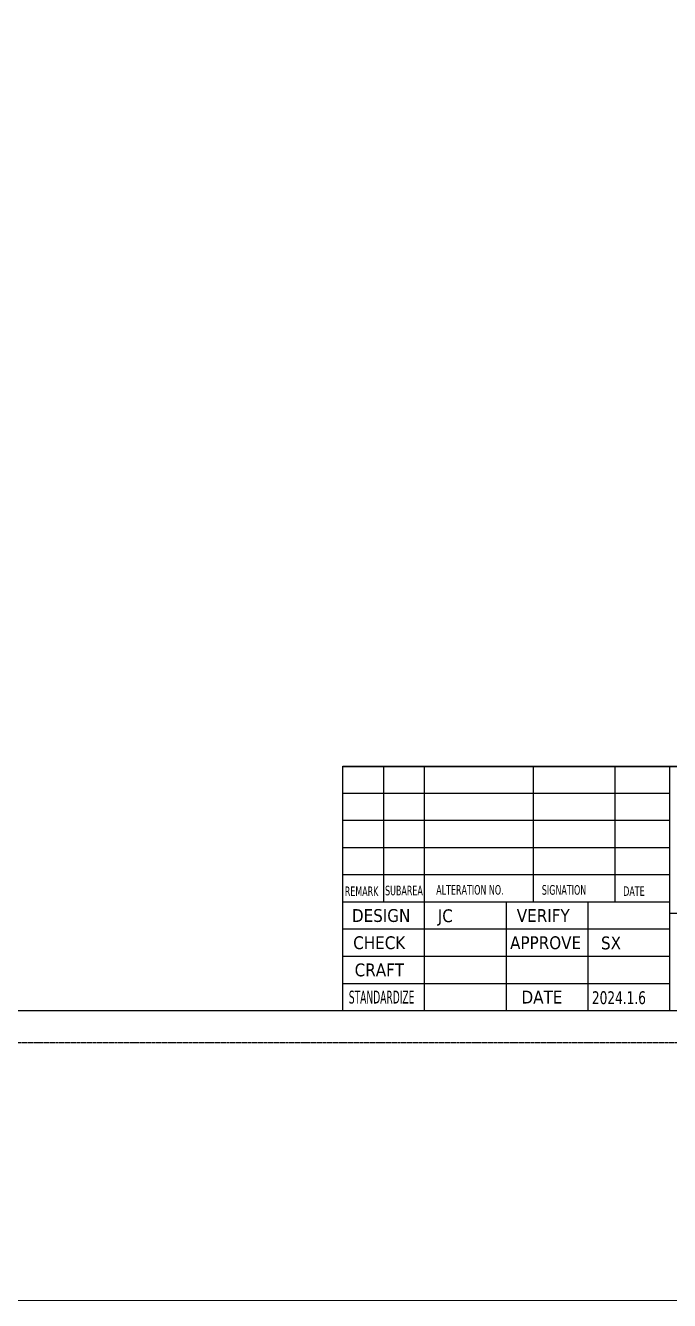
# Model space of a CAD drawing. Extents: x 4438 to 384502, y -178203 to -21188.
# Drawn here: x 382402 to 383204, y -178203 to -176614 of the extents above; entities that cross this region are included whole.
import ezdxf

# ---------------------------------------------------------------- set-up
doc = ezdxf.new("R2010")
doc.units = 0
doc.header["$LTSCALE"] = 8
doc.header["$MEASUREMENT"] = 0
doc.linetypes.add('HIDDEN', pattern=[0.375, 0.25, -0.125])
doc.layers.get('0').update_dxf_attribs({"linetype": 'CONTINUOUS'})
doc.layers.add('PL', color=5, linetype='CONTINUOUS')
doc.layers.add('细', color=7, linetype='CONTINUOUS', lineweight=20)
doc.layers.add('铁心', color=3, linetype='CONTINUOUS', lineweight=0)
doc.styles.add('Tahoma_txtstyle_30.40_0_0', font='tahoma.ttf')

msp = doc.modelspace()

# ---------------------------------------------------------------- linework, layer by layer
at = {"color": 7, "linetype": 'Continuous'}
for p, q in [((382797.464, -177537.444), (384017.368, -177537.444)), ((382797.504, -177536.961), (384017.408, -177536.961)), ((382797.504, -177841.937), (382797.504, -177536.961)), ((382848.333, -177706.392), (382848.333, -177536.961)), ((382899.162, -177841.937), (382899.162, -177536.961)), ((383034.707, -177706.392), (383034.707, -177536.961)), ((383136.366, -177706.392), (383136.366, -177536.961)), ((383204.138, -177536.961), (383204.138, -177841.937)), ((383204.138, -177570.847), (382797.504, -177570.847)), ((383204.138, -177604.733), (382797.504, -177604.733)), ((383204.138, -177638.619), (382797.504, -177638.619)), ((383204.138, -177672.505), (382797.504, -177672.505)), ((383204.138, -177706.392), (382797.504, -177706.392)), ((383000.821, -177706.392), (383000.821, -177841.937)), ((383102.48, -177706.392), (383102.48, -177841.937)), ((383204.138, -177719.946), (384017.408, -177719.946)), ((383204.138, -177740.278), (382797.504, -177740.278)), ((383204.138, -177774.164), (382797.504, -177774.164)), ((383204.138, -177808.05), (382797.504, -177808.05))]:
    msp.add_line(p, q, dxfattribs=at)
at = {"color": 7}
msp.add_lwpolyline([(380904.027, -175331.182), (384017.372, -175331.182), (384017.372, -177841.884), (380904.027, -177841.884)], close=True, dxfattribs=at)
at = {"layer": 'PL', "color": 1, "linetype": 'HIDDEN', "ltscale": 0.5}
msp.add_lwpolyline([(380704.453, -175291.267), (384057.286, -175291.267), (384057.286, -177881.799), (380704.453, -177881.799)], close=True, dxfattribs=at)
at = {"layer": '细', "color": 1}
msp.add_lwpolyline([(372175.774, -171092.907), (384501.994, -171092.907), (384501.994, -178202.855), (372175.774, -178202.855)], close=True, dxfattribs=at)

# ---------------------------------------------------------------- texts
at = {"layer": '铁心', "lineweight": 13, "style": 'Tahoma_txtstyle_30.40_0_0'}
for s, height, width, p in [('REMARK', 12, 0.7, (382799.786, -177698.826)), ('SUBAREA', 12, 0.7, (382849.941, -177697.92)), ('ALTERATION NO.', 12, 0.7, (382913.656, -177697.015)), ('SIGNATION', 12, 0.7, (383045.254, -177697.117)), ('DATE', 12, 0.7, (383146.585, -177698.642)), ('STANDARDIZE', 16, 0.6, (382804.797, -177832.736)), ('2024.1.6', 16, 0.8, (383107.602, -177833.465))]:
    msp.add_text(s, height=height, dxfattribs=dict(at, width=width)).set_placement(p)
for s, p in [('DESIGN', (382808.666, -177731.077)), ('JC', (382915.613, -177731.367)), ('VERIFY', (383014.016, -177731.077)), ('CHECK', (382810.247, -177764.964)), ('APPROVE', (383005.658, -177764.964)), ('SX', (383118.93, -177765.253)), ('CRAFT', (382812.055, -177798.85)), ('DATE', (383019.89, -177832.736))]:
    msp.add_text(s, height=16, dxfattribs=at).set_placement(p)

doc.saveas('drawing.dxf')
